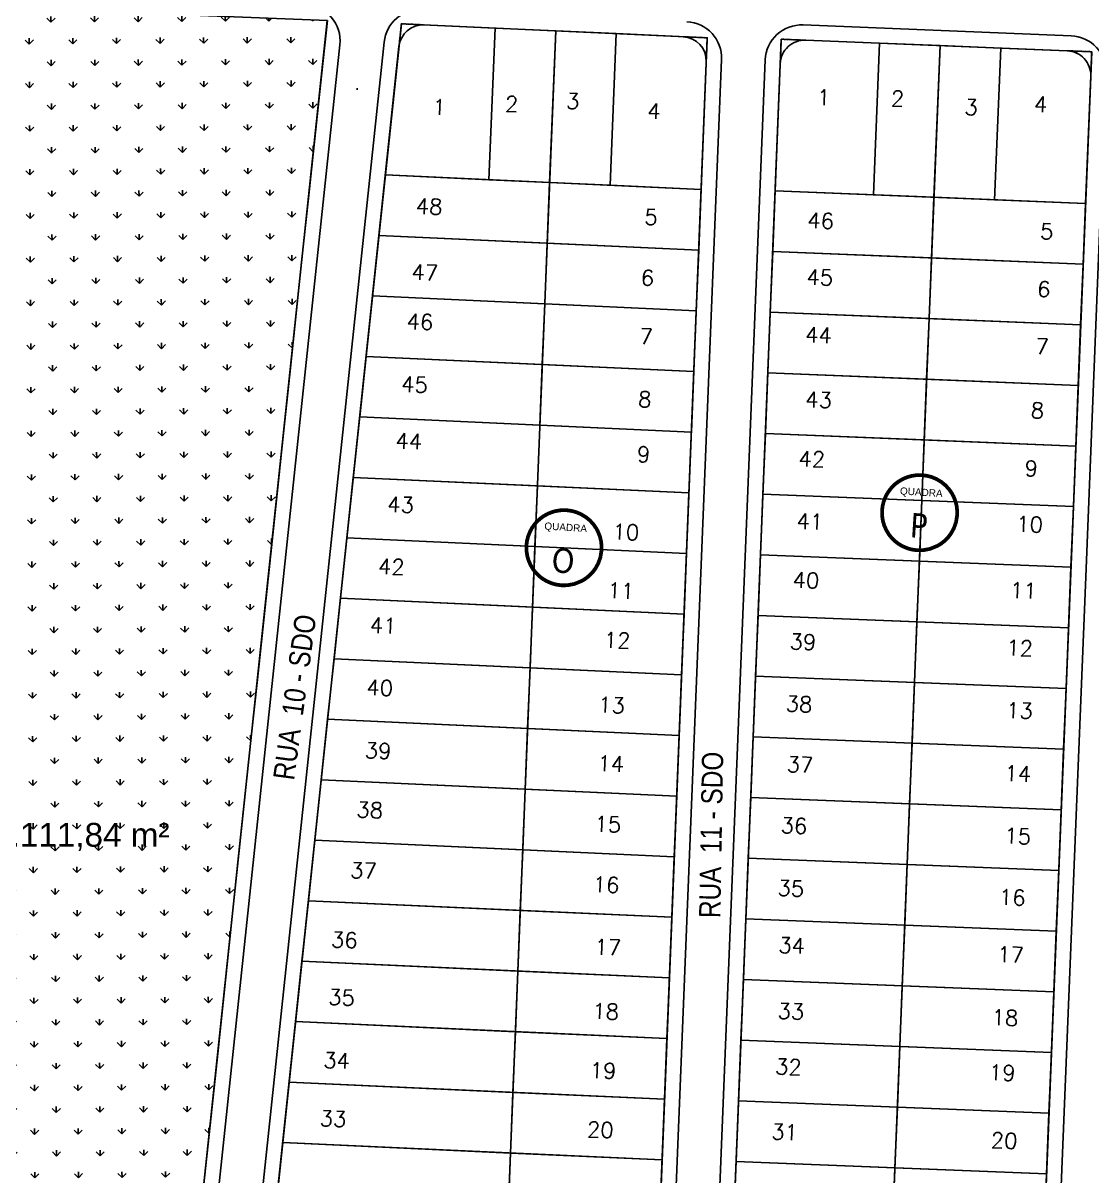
# Model space of a CAD drawing. Header units: millimetres. Extents: x 1794 to 8081, y 409 to 2272.
# Drawn here: x 7517.2 to 7693.3, y 563.1 to 753 of the extents above; entities that cross this region are included whole.
import ezdxf
from ezdxf.enums import TextEntityAlignment as Align

# ---------------------------------------------------------------- set-up
doc = ezdxf.new("R2010")
doc.units = ezdxf.units.MM
doc.linetypes.add('HIDDEN', pattern=[0.375, 0.25, -0.125])
for name, color, linetype in [('03 - CALÇADA', 1, 'Continuous'), ('BOUNDARY A.VERDES', 102, 'Continuous'), ('BOUNDARY LOTES', 2, 'Continuous'), ('boundary quadras', 232, 'Continuous'), ('COTAS', 8, 'Continuous'), ('CURVA_ESQ', 4, 'Continuous'), ('IND_QDª', 6, 'Continuous'), ('LOTE', 2, 'Continuous'), ('NºLOTES', 9, 'Continuous'), ('PROJEÇÃO', 8, 'HIDDEN'), ('QDª', 4, 'Continuous'), ('Texto', 2, 'Continuous'), ('texto - ruas', 2, 'Continuous')]:
    doc.layers.add(name, color=color, linetype=linetype)
doc.layers.add('Hach Verde', color=7, linetype='Continuous', true_color=0xb5b2b0)
doc.styles.add('arcad1', font='romans.shx')
doc.styles.add('ARIAL', font='arial.ttf', dxfattribs={"height": 0.25})
doc.styles.add('style1', font='tahoma.ttf')
doc.styles.add('T', font='ARIALN.TTF')

# ---------------------------------------------------------------- blocks, each defined once
blk = doc.blocks.new('NUM_quadra-flat-5-flat-1')
at = {"color": 6, "const_width": 0.6200787401574827}
blk.add_lwpolyline([(0.01071268587020313, 6.200778147772326), (-0.631977202600865, 6.168498132845798), (-1.383866449183188, 6.04439228130957), (-2.018592158466163, 5.863023972090446), (-2.663769383399085, 5.599472928016894), (-3.39683548161247, 5.187607648077005), (-3.952494647784079, 4.777818587888191), (-4.427402978863938, 4.341413049028347), (-4.779366004743679, 3.950623367549269), (-5.257340496805227, 3.287877020233623), (-5.569716490608698, 2.725439893625548), (-5.900104694803304, 1.907492854477937), (-6.088770315656802, 1.173303218569458), (-6.186229329408889, 0.4246540750870054), (-6.180117820449595, -0.5058736254138694), (-6.06014424897603, -1.313170240728255), (-5.854999547777879, -2.041750399792477), (-5.517226543596735, -2.830190040643174), (-5.050049490539095, -3.598161272460516), (-4.601724205705978, -4.156188005149488), (-4.106296212971756, -4.646299152105939), (-3.596746297188474, -5.051057361898643), (-2.956460970913213, -5.450605739456591), (-2.05047510822169, -5.851949780209338), (-1.355291189125637, -6.050863590613062), (-0.4246540750873464, -6.186229329409116), (0.5372538984174753, -6.177468951614742), (1.695261835731799, -5.964549581304482), (2.947973867342625, -5.455200681642509), (3.503650393421594, -5.11607254837179), (4.050997047915189, -4.694591283308341), (4.740847166429376, -3.996765260067605), (5.161160154262689, -3.436886710612271), (5.632272153427039, -2.59369905525989), (5.988057053472403, -1.610259955377728), (6.186229329408889, -0.4246540750870054), (6.197168355697613, 0.2118224980322339), (6.111430220301372, 1.048897069267127), (5.937098517651066, 1.789029231521226), (5.594950744621201, 2.673254676380225), (5.303168174273196, 3.213436122736198), (4.839578411741059, 3.876628070390439), (4.300302890671446, 4.467343667999444), (3.646433568190332, 5.015305238199062), (2.809459235581926, 5.527811791580348), (2.057078785757767, 5.849631720776415), (1.245719491992531, 6.074368061518726), (0.4246540750873464, 6.186229329409116)], close=True, dxfattribs=at)
at = {"layer": 'IND_QDª'}
blk.add_circle((0, 0), 6.200787401574827, dxfattribs=at)
at = {"color": 3, "insert": (-3.173819063989868, 4.212126613476244), "char_height": 1.178149606299217, "width": 8.256348425196881, "attachment_point": 1, "rotation": 356.07308818196543, "style": 'style1'}
blk.add_mtext('\\fArial|b0|i0|c0|p34;QUADRA', dxfattribs=at)
at = {"color": 3, "style": 'style1'}
blk.add_attdef('00', text='', height=4.030511811023637, rotation=356.0730881819654, dxfattribs=at).set_placement((-0.2833777265868775, -4.128159144955021), align=Align.CENTER)
blk = doc.blocks.new('NUM_quadra-flat-13')
at = {"color": 6, "const_width": 0.6200787401574827}
blk.add_lwpolyline([(0.01071268587020313, 6.200778147772326), (-0.631977202600865, 6.168498132845798), (-1.383866449183188, 6.04439228130957), (-2.018592158466163, 5.863023972090446), (-2.663769383399085, 5.599472928016894), (-3.39683548161247, 5.187607648077005), (-3.952494647784079, 4.777818587888191), (-4.427402978863938, 4.341413049028347), (-4.779366004743679, 3.950623367549269), (-5.257340496805227, 3.287877020233623), (-5.569716490608698, 2.725439893625548), (-5.900104694803304, 1.907492854477937), (-6.088770315656802, 1.173303218569458), (-6.186229329408889, 0.4246540750870054), (-6.180117820449595, -0.5058736254138694), (-6.06014424897603, -1.313170240728255), (-5.854999547777879, -2.041750399792477), (-5.517226543596735, -2.830190040643174), (-5.050049490539095, -3.598161272460516), (-4.601724205705978, -4.156188005149488), (-4.106296212971756, -4.646299152105939), (-3.596746297188474, -5.051057361898643), (-2.956460970913213, -5.450605739456591), (-2.05047510822169, -5.851949780209338), (-1.355291189125637, -6.050863590613062), (-0.4246540750873464, -6.186229329409116), (0.5372538984174753, -6.177468951614742), (1.695261835731799, -5.964549581304482), (2.947973867342625, -5.455200681642509), (3.503650393421594, -5.11607254837179), (4.050997047915189, -4.694591283308341), (4.740847166429376, -3.996765260067605), (5.161160154262689, -3.436886710612271), (5.632272153427039, -2.59369905525989), (5.988057053472403, -1.610259955377728), (6.186229329408889, -0.4246540750870054), (6.197168355697613, 0.2118224980322339), (6.111430220301372, 1.048897069267127), (5.937098517651066, 1.789029231521226), (5.594950744621201, 2.673254676380225), (5.303168174273196, 3.213436122736198), (4.839578411741059, 3.876628070390439), (4.300302890671446, 4.467343667999444), (3.646433568190332, 5.015305238199062), (2.809459235581926, 5.527811791580348), (2.057078785757767, 5.849631720776415), (1.245719491992531, 6.074368061518726), (0.4246540750873464, 6.186229329409116)], close=True, dxfattribs=at)
at = {"layer": 'IND_QDª'}
blk.add_circle((0, 0), 6.200787401574827, dxfattribs=at)
at = {"color": 3, "insert": (-3.173819063989868, 4.212126613476244), "char_height": 1.178149606299217, "width": 8.256348425196881, "attachment_point": 1, "rotation": 356.07308818196543, "style": 'style1'}
blk.add_mtext('\\fArial|b0|i0|c0|p34;QUADRA', dxfattribs=at)
at = {"color": 3, "style": 'style1'}
blk.add_attdef('00', text='', height=4.030511811023637, rotation=356.0730881819654, dxfattribs=at).set_placement((-0.2833777265868775, -4.128159144955021), align=Align.CENTER)

msp = doc.modelspace()

# ---------------------------------------------------------------- hatches: boundary and pattern name
at = {"layer": 'Hach Verde', "ltscale": 12}
h = msp.add_hatch(dxfattribs=at)
h.set_pattern_fill('GRASS', color=256, scale=0.2, angle=360.2812192389328, style=0)
h.set_pattern_definition([(90.28121923893278, (2184.060122688269, -16.60154369060433), (-3.609687412766069, 3.57442605212616), [0.9525000000000001, -6.2317]), (45.28121923893283, (2184.060122688269, -16.60154369060433), (-3.609689873181567, 3.574428488507001), [0.9525, -4.1275]), (135.2812192389328, (2184.060122688269, -16.60154369060433), (-3.574428488507001, -3.609689873181567), [0.9525, -4.1275])])
h.paths.add_polyline_path([(7549.159994227352, 582.2368052941272), (7550.271421237304, 592.7117814573646), (7551.77482894854, 606.8810969390095), (7552.611436984732, 614.7659595153289), (7554.853393109844, 635.8959453437517), (7555.808491839988, 644.8975588930091), (7558.113639750475, 666.6231145965237), (7559.999398341127, 684.3960102611384), (7561.252161201978, 696.203048409491), (7563.100820094935, 713.6262868806746), (7564.220815024316, 724.1820139623158), (7566.191972258331, 742.7597746748304), (7567.334775152555, 753.4343207203281), (7546.363966875598, 754.2655003585976), (7539.340508258135, 754.5478937432797), (7526.106133782284, 755.0800104689481), (7510.884877838688, 755.6920140727486), (7480.562509661887, 756.9111906419314), (7475.427898878127, 629.4527287523254), (7474.062051787544, 595.5477695112543), (7473.511704747279, 581.8862885905417), (7471.348088192107, 528.1779843285465), (7470.811623343966, 514.8611065200655), (7501.698275603901, 513.616850661889), (7528.01350199285, 512.5567527814999), (7541.708192079731, 512.0050679234976), (7542.818604943373, 522.4704859616393), (7543.332560125896, 527.314410247892), (7546.115972481614, 553.547512212808), (7547.473668195936, 566.343521412796)])

# ---------------------------------------------------------------- linework, layer by layer
at = {"layer": '03 - CALÇADA'}
for p, q in [((7689.901636883441, 750.9413859617068), (7645.748077808789, 752.7200936077772)), ((7569.426507415767, 749.454221735479), (7544.55154013803, 515.0126552064746)), ((7576.713448788524, 749.8927247216177), (7551.844118935446, 515.5042897868764)), ((7622.850179964987, 512.2511338067009), (7632.307758967233, 747.0203349744968)), ((7630.044344814404, 511.9613198869772), (7639.511428833831, 746.966467832395))]:
    msp.add_line(p, q, dxfattribs=at)
at = {"layer": '03 - CALÇADA', "linetype": 'Continuous'}
for p, q in [((7692.371685839783, 663.1952188965322), (7695.655262658825, 744.7047369867462)), ((7686.188178639327, 509.6995890413098), (7692.371685839783, 663.1952188965322))]:
    msp.add_line(p, q, dxfattribs=at)
at = {"layer": '03 - CALÇADA'}
for centre, start, end in [((7563.459998478475, 750.0872865830436), 353.9434028206134, 87.6975391315024), ((7582.679957725814, 749.2596598740531), 87.37842319517402, 173.9434028206134), ((7626.312621592061, 747.2618465742846), 357.6931108746463, 87.37842319517402), ((7645.506566209001, 746.7249562326067), 87.69311087462178, 177.6931108746463), ((7689.660125283653, 744.9462485865358), 357.6931108746202, 87.69311087462178)]:
    msp.add_arc(centre, 6, start, end, dxfattribs=at)
at = {"layer": 'BOUNDARY A.VERDES'}
msp.add_lwpolyline([(7501.709700710643, 513.6283884761835), (7528.024927099593, 512.5682905957945), (7541.719617186473, 512.0166057377917), (7542.830030050115, 522.4820237759338), (7543.343985232638, 527.3259480621866), (7546.127397588357, 553.5590500271026), (7547.485093302678, 566.3550592270901), (7549.171419334093, 582.2483431084218), (7550.282846344046, 592.7233192716587), (7551.786254055282, 606.8926347533036), (7552.622862091473, 614.777497329623), (7554.864818216586, 635.9074831580463), (7555.819916946731, 644.9090967073037), (7558.125064857218, 666.6346524108178), (7560.010823447869, 684.4075480754325), (7561.263586308721, 696.2145862237851), (7563.112245201678, 713.6378246949691), (7564.232240131058, 724.1935517766103), (7566.203397365073, 742.771312489125), (7567.346200259298, 753.4458585346226), (7546.37539198234, 754.2770381728922), (7539.351933364877, 754.5594315575743), (7526.117558889028, 755.0915482832427), (7510.896302945433, 755.7035518870432)], dxfattribs=at)
at = {"layer": 'BOUNDARY LOTES'}
for points in [[(7594.985998264053, 752.1998688034444), (7579.547280405383, 752.9067629771291), (7576.904762639083, 728.0015641965572), (7593.979684753537, 727.21975296914)], [(7604.975683095637, 751.7424700693625), (7594.985998264053, 752.1998688034444), (7593.979684753537, 727.2197529691396), (7603.969369585121, 726.7623542350586)], [(7614.965367927217, 751.2850713352811), (7604.975683095637, 751.7424700693625), (7603.969369585119, 726.7623542350582), (7613.959054416701, 726.3049555009763)], [(7629.949895174589, 750.5989732341584), (7614.965367927219, 751.2850713352807), (7613.959054416703, 726.3049555009763), (7628.943581664073, 725.6188573998545)], [(7658.326535830557, 749.7113479542738), (7642.150284506698, 750.3630014679986), (7641.143986174245, 725.3832624047889), (7657.320237498106, 724.7316088910623)], [(7668.318431455839, 749.3088286212931), (7658.326535830557, 749.7113479542734), (7657.320237498106, 724.7316088910623), (7667.312133123381, 724.3290895580819)], [(7678.310327081123, 748.9063092883132), (7668.318431455839, 749.3088286212931), (7667.312133123381, 724.3290895580819), (7677.304028748674, 723.9265702251016)], [(7693.298299160283, 748.3057236007933), (7678.310327081127, 748.9063092883132), (7677.304028748674, 723.9265702251021), (7692.28448570061, 723.3230887871275)], [(7603.969369585121, 726.7623542350577), (7576.904762639083, 728.0015641965567), (7575.847755532563, 718.0394846843285), (7603.566844180915, 716.7703079013365)], [(7628.943581664073, 725.6188573998545), (7603.969369585121, 726.7623542350582), (7603.566844180915, 716.770307901337), (7628.541056259867, 715.6268110661324)], [(7667.312133123382, 724.3290895580824), (7641.143986174245, 725.383262404788), (7640.741466841265, 715.3913667795039), (7666.909613790395, 714.3371939327978)], [(7692.28448570061, 723.3230887871275), (7667.312133123382, 724.3290895580824), (7666.909613790399, 714.3371939327988), (7691.88230645189, 713.3311794616914)], [(7603.566844180915, 716.7703079013365), (7575.847755532563, 718.0394846843285), (7574.79074842604, 708.0774051720994), (7603.164318776709, 706.7782615676149)], [(7628.541056259867, 715.6268110661329), (7603.566844180915, 716.7703079013365), (7603.164318776709, 706.7782615676144), (7628.138530855661, 705.6347647324108)], [(7666.909613790399, 714.3371939327978), (7640.741466841265, 715.3913667795039), (7640.338947508283, 705.3994711542198), (7666.507094457414, 704.3452983075138)], [(7691.88230645189, 713.3311794616914), (7666.909613790397, 714.3371939327988), (7666.507094457414, 704.3452983075138), (7691.48012720317, 703.3392701362552)], [(7603.164318776709, 706.7782615676149), (7574.79074842604, 708.0774051720994), (7573.733741319521, 698.1153256598702), (7602.761793372502, 696.7862152338928)], [(7628.138530855661, 705.6347647324108), (7603.164318776709, 706.7782615676144), (7602.761793372502, 696.7862152338928), (7627.736005451453, 695.6427183986887)], [(7666.507094457415, 704.3452983075138), (7640.338947508285, 705.3994711542198), (7639.936428175305, 695.4075755289352), (7666.104575124432, 694.3534026822297)], [(7691.48012720317, 703.3392701362543), (7666.507094457415, 704.3452983075138), (7666.104575124432, 694.3534026822297), (7691.077947954448, 693.3473608108186)], [(7602.761793372502, 696.7862152338928), (7573.733741319521, 698.1153256598702), (7572.676734213002, 688.1532461476415), (7602.359267968296, 686.7941689001707)], [(7627.736005451455, 695.6427183986887), (7602.761793372502, 696.7862152338928), (7602.359267968296, 686.7941689001707), (7627.333480047248, 685.6506720649675)], [(7666.10457512443, 694.3534026822297), (7639.936428175305, 695.4075755289352), (7639.533908842325, 685.4156799036512), (7665.702055791447, 684.3615070569456)], [(7691.07794795445, 693.3473608108181), (7666.104575124432, 694.3534026822297), (7665.702055791447, 684.3615070569456), (7690.67576870573, 683.3554514853824)], [(7665.702055791447, 684.3615070569456), (7639.533908842325, 685.4156799036507), (7639.131389509344, 675.4237842783666), (7665.299536458465, 674.3696114316615)], [(7690.67576870573, 683.3554514853824), (7665.702055791448, 684.3615070569456), (7665.299536458465, 674.3696114316615), (7690.27358945701, 673.3635421599454)], [(7601.95674256409, 676.8021225664495), (7571.61972710648, 678.1911666354129), (7570.562719999961, 668.2290871231842), (7601.554217159882, 666.8100762327274)], [(7626.930954643042, 675.6586257312463), (7601.95674256409, 676.8021225664495), (7601.554217159882, 666.8100762327274), (7626.528429238836, 665.6665793975242)], [(7665.299536458465, 674.369611431661), (7639.131389509344, 675.4237842783666), (7638.728870176364, 665.4318886530825), (7664.897017125481, 664.3777158063774)], [(7690.273589457011, 673.3635421599458), (7665.299536458463, 674.369611431661), (7664.897017125481, 664.377715806377), (7689.871410208289, 663.3716328345092)], [(7601.554217159884, 666.8100762327283), (7570.562719999963, 668.2290871231842), (7569.505712893443, 658.2670076109555), (7601.151691755677, 656.8180298990062)], [(7626.528429238836, 665.6665793975242), (7601.554217159884, 666.8100762327283), (7601.151691755677, 656.8180298990062), (7626.12590383463, 655.6745330638021)], [(7664.897017125481, 664.3777158063774), (7638.728870176365, 665.4318886530825), (7638.326350843386, 655.439993027798), (7664.494497792498, 654.3858201810924)], [(7689.871410208289, 663.3716328345092), (7664.897017125481, 664.377715806377), (7664.494497792498, 654.3858201810924), (7689.469230959568, 653.3797235090726)], [(7601.151691755677, 656.8180298990062), (7569.505712893441, 658.267007610955), (7568.44870578692, 648.3049280987268), (7600.749166351469, 646.825983565285)], [(7626.12590383463, 655.6745330638021), (7601.151691755677, 656.8180298990062), (7600.749166351467, 646.8259835652841), (7625.723378430424, 645.6824867300809)], [(7664.494497792496, 654.3858201810924), (7638.326350843384, 655.439993027798), (7637.923831510402, 645.4480974025139), (7664.091978459514, 644.3939245558083)], [(7689.469230959568, 653.3797235090726), (7664.494497792496, 654.3858201810924), (7664.091978459513, 644.3939245558092), (7689.067051710849, 643.3878141836369)], [(7600.749166351471, 646.8259835652841), (7568.44870578692, 648.3049280987268), (7567.391698680401, 638.3428485864977), (7600.346640947263, 636.8339372315629)], [(7625.723378430424, 645.6824867300809), (7600.749166351471, 646.825983565285), (7600.346640947265, 636.8339372315629), (7625.320853026217, 635.6904403963588)], [(7664.091978459514, 644.3939245558083), (7637.923831510402, 645.4480974025139), (7637.521312177422, 635.4562017772294), (7663.689459126531, 634.4020289305242)], [(7689.067051710849, 643.3878141836365), (7664.091978459514, 644.3939245558092), (7663.689459126531, 634.4020289305242), (7688.664872462127, 633.3959048581999)], [(7600.346640947265, 636.8339372315629), (7567.391698680401, 638.3428485864977), (7566.334691573881, 628.3807690742685), (7599.944115543057, 626.8418908978408)], [(7625.320853026217, 635.6904403963588), (7600.346640947265, 636.8339372315629), (7599.944115543059, 626.8418908978408), (7624.918327622011, 625.6983940626376)], [(7663.689459126531, 634.4020289305242), (7637.521312177422, 635.4562017772294), (7637.118792844444, 625.4643061519444), (7663.286939793546, 624.4101333052397)], [(7688.664872462127, 633.3959048581999), (7663.689459126531, 634.4020289305242), (7663.286939793546, 624.4101333052397), (7688.262693213409, 623.4039955327632)], [(7599.944115543057, 626.8418908978408), (7566.334691573881, 628.3807690742685), (7565.27768446736, 618.4186895620403), (7599.541590138852, 616.8498445641196)], [(7624.918327622009, 625.6983940626376), (7599.944115543057, 626.8418908978408), (7599.541590138851, 616.8498445641196), (7624.515802217805, 615.7063477289155)], [(7663.286939793546, 624.4101333052402), (7637.118792844442, 625.4643061519453), (7636.716273511463, 615.4724105266603), (7662.884420460562, 614.4182376799561)], [(7688.262693213409, 623.4039955327632), (7663.286939793546, 624.4101333052402), (7662.88442046056, 614.4182376799556), (7687.860513964687, 613.4120862073271)], [(7599.541590138852, 616.8498445641196), (7565.27768446736, 618.4186895620403), (7564.220677360839, 608.4566100498112), (7599.139064734644, 606.8577982303975)], [(7624.515802217803, 615.706347728916), (7599.541590138851, 616.8498445641196), (7599.139064734644, 606.8577982303975), (7624.113276813599, 605.7143013951938)], [(7662.884420460562, 614.4182376799561), (7636.716273511463, 615.4724105266603), (7636.313754178483, 605.4805149013757), (7662.481901127579, 604.4263420546715)], [(7687.860513964689, 613.4120862073271), (7662.884420460564, 614.4182376799561), (7662.48190112758, 604.4263420546715), (7687.458334715969, 603.4201768818909)], [(7599.139064734644, 606.8577982303975), (7564.220677360839, 608.4566100498112), (7563.163670254319, 598.4945305375825), (7598.736539330438, 596.8657518966759)], [(7624.113276813599, 605.7143013951938), (7599.139064734646, 606.8577982303975), (7598.73653933044, 596.8657518966759), (7623.710751409392, 595.7222550614722)], [(7662.481901127577, 604.4263420546715), (7636.313754178483, 605.4805149013762), (7635.911234845503, 595.4886192760916), (7662.079381794597, 594.4344464293874)], [(7687.458334715969, 603.4201768818909), (7662.481901127579, 604.4263420546715), (7662.079381794595, 594.4344464293874), (7687.056155467247, 593.4282675564543)], [(7598.73653933044, 596.8657518966759), (7563.163670254319, 598.4945305375825), (7562.106663147798, 588.5324510253533), (7598.334013926232, 586.8737055629542)], [(7623.710751409392, 595.7222550614722), (7598.736539330438, 596.8657518966759), (7598.334013926232, 586.8737055629542), (7623.308226005186, 585.7302087277506)], [(7662.079381794595, 594.4344464293874), (7635.911234845503, 595.4886192760916), (7635.508715512523, 585.4967236508071), (7661.676862461612, 584.4425508041029)], [(7687.056155467247, 593.4282675564543), (7662.079381794597, 594.4344464293879), (7661.676862461613, 584.4425508041029), (7686.653976218528, 583.4363582310177)], [(7598.334013926232, 586.8737055629542), (7562.1066631478, 588.5324510253538), (7561.04965604128, 578.5703715131247), (7597.931488522026, 576.8816592292326)], [(7623.308226005184, 585.7302087277506), (7598.334013926232, 586.8737055629542), (7597.931488522024, 576.8816592292321), (7622.90570060098, 575.7381623940289)], [(7661.67686246161, 584.4425508041029), (7635.508715512523, 585.4967236508071), (7635.106196179541, 575.504828025523), (7661.27434312863, 574.4506551788188)], [(7686.653976218528, 583.4363582310177), (7661.676862461612, 584.4425508041029), (7661.274343128628, 574.4506551788188), (7686.251796969806, 573.4444489055811)], [(7597.931488522026, 576.8816592292321), (7561.04965604128, 578.5703715131242), (7559.992648934761, 568.608292000896), (7597.528963117818, 566.8896128955109)], [(7622.90570060098, 575.7381623940284), (7597.931488522024, 576.8816592292326), (7597.528963117818, 566.8896128955109), (7622.503175196774, 565.7461160603073)], [(7661.27434312863, 574.4506551788188), (7635.106196179543, 575.504828025523), (7634.703676846563, 565.5129324002385), (7660.871823795646, 564.4587595535347)], [(7686.251796969806, 573.4444489055811), (7661.27434312863, 574.4506551788188), (7660.871823795646, 564.4587595535347), (7685.849617721088, 563.452539580145)], [(7597.528963117818, 566.8896128955109), (7559.992648934757, 568.6082920008955), (7558.935641828238, 558.6462124886668), (7597.126437713615, 556.8975665617893)], [(7622.503175196774, 565.7461160603073), (7597.528963117818, 566.8896128955109), (7597.126437713615, 556.8975665617893), (7622.100649792565, 555.7540697265856)], [(7660.871823795645, 564.4587595535343), (7634.703676846563, 565.5129324002389), (7634.301157513583, 555.5210367749544), (7660.469304462663, 554.4668639282502)], [(7685.849617721088, 563.452539580145), (7660.871823795646, 564.4587595535347), (7660.469304462663, 554.4668639282502), (7685.447438472366, 553.4606302547088)]]:
    msp.add_lwpolyline(points, close=True, dxfattribs=at)
at = {"layer": 'boundary quadras'}
for points in [[(7553.935881738472, 511.5244786336432), (7620.211324292123, 508.8546001710945), (7629.949895174589, 750.5989732341584), (7579.547280405382, 752.9067629771296)], [(7632.401436954185, 508.3635265848845), (7683.549322966458, 506.3030554057057), (7693.298299160281, 748.3057236007933), (7642.150284506698, 750.3630014679982)]]:
    msp.add_lwpolyline(points, close=True, dxfattribs=at)
at = {"layer": 'COTAS'}
msp.add_arc((7568.283415952949, 742.471895286558), 4, 353.9434028206134, 357.6931108748321, dxfattribs=at)
at = {"layer": 'CURVA_ESQ', "linetype": 'Continuous'}
for centre, start, end in [((7583.127483057303, 748.7386451450423), 87.37842319517402, 173.9434028206134), ((7625.793011080273, 746.7851141943027), 357.6931108746463, 87.37842319517402), ((7645.986035023617, 746.2052354846935), 87.69311087462178, 177.6931108746463), ((7689.13995702794, 744.4556711098692), 357.6931108746202, 87.89819246498435), ((7689.140404535742, 744.466779771921), 357.6931108746202, 87.69311087462178)]:
    msp.add_arc(centre, 4, start, end, dxfattribs=at)
at = {"layer": 'LOTE'}
for p, q in [((7593.979684753537, 727.2197529691396), (7594.985998264053, 752.1998688034439)), ((7595.231585228915, 509.8608985035569), (7604.975683095637, 751.7424700693625)), ((7613.959054416701, 726.3049555009763), (7614.965367927217, 751.2850713352807)), ((7658.326535830555, 749.7113479542734), (7657.320237498104, 724.7316088910623)), ((7658.569583903248, 507.309353738169), (7668.318431455839, 749.3088286212931)), ((7678.310327081123, 748.9063092883132), (7677.304028748674, 723.9265702251021)), ((7576.904762639083, 728.0015641965572), (7628.943581664073, 725.618857399854)), ((7692.291872186589, 723.3227912256318), (7641.143986174245, 725.3832624047884)), ((7575.84775553256, 718.039484684328), (7628.541056259867, 715.6268110661324)), ((7691.889352853607, 713.3308956003477), (7640.741466841265, 715.3913667795039)), ((7574.79074842604, 708.0774051720994), (7628.138530855661, 705.6347647324108)), ((7691.486833520624, 703.3389999750632), (7640.338947508285, 705.3994711542198)), ((7573.733741319521, 698.1153256598707), (7627.736005451455, 695.6427183986891)), ((7691.08431418764, 693.3471043497791), (7639.936428175305, 695.4075755289352)), ((7572.676734213002, 688.1532461476415), (7627.333480047248, 685.6506720649675)), ((7690.681794854657, 683.355208724495), (7639.533908842325, 685.4156799036512)), ((7571.61972710648, 678.1911666354129), (7626.930954643042, 675.6586257312458)), ((7690.279275521673, 673.3633130992105), (7639.131389509344, 675.4237842783666)), ((7570.562719999961, 668.2290871231842), (7626.528429238836, 665.6665793975242)), ((7689.87675618869, 663.3714174739264), (7638.728870176364, 665.4318886530825)), ((7569.50571289344, 658.267007610955), (7626.12590383463, 655.6745330638021)), ((7689.474236855706, 653.3795218486423), (7638.326350843384, 655.439993027798)), ((7568.44870578692, 648.3049280987264), (7625.723378430424, 645.6824867300809)), ((7689.071717522723, 643.3876262233578), (7637.923831510402, 645.4480974025134)), ((7567.391698680401, 638.3428485864977), (7625.320853026217, 635.6904403963592)), ((7688.669198189739, 633.3957305980737), (7637.521312177422, 635.4562017772294)), ((7566.334691573879, 628.3807690742685), (7624.918327622011, 625.6983940626371)), ((7688.266678856756, 623.4038349727896), (7637.118792844442, 625.4643061519448)), ((7565.277684467358, 618.4186895620398), (7624.515802217805, 615.706347728916)), ((7687.864159523772, 613.4119393475055), (7636.716273511463, 615.4724105266603)), ((7564.220677360839, 608.4566100498112), (7624.113276813599, 605.7143013951943)), ((7687.461640190789, 603.420043722221), (7636.313754178483, 605.4805149013762)), ((7563.163670254319, 598.494530537582), (7623.71075140939, 595.7222550614722)), ((7687.059120857805, 593.4281480969369), (7635.911234845503, 595.4886192760916)), ((7562.106663147798, 588.5324510253533), (7623.308226005186, 585.7302087277506)), ((7686.656601524822, 583.4362524716523), (7635.508715512523, 585.4967236508071)), ((7561.049656041278, 578.5703715131247), (7622.90570060098, 575.7381623940289)), ((7686.254082191838, 573.4443568463682), (7635.106196179543, 575.504828025523)), ((7559.992648934759, 568.6082920008955), (7622.503175196772, 565.7461160603073)), ((7685.851562858855, 563.4524612210841), (7634.703676846563, 565.5129324002385))]:
    msp.add_line(p, q, dxfattribs=at)
at = {"layer": 'PROJEÇÃO', "ltscale": 0.2}
for p, q in [((7579.547280405383, 752.9067629771296), (7579.250907165043, 750.1135047602527)), ((7579.547280405383, 752.9067629771296), (7583.20399863653, 752.7393324407292)), ((7579.258715271394, 750.1870945931435), (7578.864861883639, 746.4751055811541)), ((7625.975967814357, 750.7809278578072), (7629.949895174589, 750.5989732341584)), ((7629.839536598113, 747.859498910406), (7629.949895174589, 750.5989732341584)), ((7641.982606699436, 746.2006693474611), (7642.150284506694, 750.3630014679986)), ((7646.14704275681, 750.2019937348075), (7642.150284506694, 750.3630014679986)), ((7689.301412268934, 748.463538022035), (7693.298300347976, 748.30575308332)), ((7693.136715278054, 744.2946633766758), (7693.298300347976, 748.30575308332))]:
    msp.add_line(p, q, dxfattribs=at)
at = {"layer": 'PROJEÇÃO'}
msp.add_line((7578.043156373272, 746.2439069015184), (7578.043156373272, 746.2439069015174), dxfattribs=at)
at = {"layer": 'QDª', "linetype": 'Continuous'}
for p, q in [((7567.334775152555, 753.4343207203285), (7542.107102489405, 515.6685768303375)), ((7583.108085083729, 752.7437240445058), (7626.465690867336, 750.7585048576564)), ((7632.555174278107, 512.1798086078736), (7642.150284506698, 750.363001468)), ((7689.301412268934, 748.4635380220345), (7642.150284506698, 750.363001468)), ((7579.149810432443, 749.1606883767511), (7554.386490409915, 515.7713747861169)), ((7620.372332025317, 512.8513584212103), (7629.839536598113, 747.859498910406)), ((7683.709678842069, 510.2836323388217), (7693.137162785854, 744.3057720387276))]:
    msp.add_line(p, q, dxfattribs=at)

# ---------------------------------------------------------------- block references
at = {"layer": 'IND_QDª', "rotation": 0.2812192389280357}
for name, p, values in [('NUM_quadra-flat-13', (7664.944410445461, 672.3665231604539), {'00': 'P'}), ('NUM_quadra-flat-5-flat-1', (7606.343611499154, 666.5907837380462), {'00': 'O'})]:
    msp.add_blockref(name, p, dxfattribs=at).add_auto_attribs(values)

# ---------------------------------------------------------------- texts
at = {"layer": 'NºLOTES', "style": 'arcad1'}
for s, p in [('2', (7597.727907468653, 739.6930390577743)), ('3', (7607.80590078864, 740.1649782099992)), ('1', (7649.134000342699, 740.7848482875931)), ('2', (7661.314941644913, 740.5864299505981)), ('4', (7684.899141436495, 739.6488103093004)), ('1', (7585.772496720791, 739.1735373861231)), ('4', (7621.187112859126, 738.5378799196171)), ('3', (7673.436724727405, 739.1627159520024)), ('48', (7584.125609447708, 722.8182997814381)), ('5', (7620.69116362055, 721.0761501844884)), ('46', (7648.645608379958, 720.4694489321885)), ('5', (7685.903436303718, 718.7230496894601)), ('47', (7583.40397166192, 711.9532656694407)), ('6', (7620.105629375904, 711.0602583708599)), ('45', (7648.510010183204, 711.1472631737031)), ('6', (7685.412302538641, 709.1927456531819)), ('46', (7582.618984232785, 703.8196050383447)), ('7', (7619.865146601775, 701.4162858779362)), ('44', (7648.305672533782, 701.630209344489)), ('7', (7685.120503940102, 699.7528377317028)), ('45', (7581.724286402515, 693.4828455092077)), ('8', (7619.657701060255, 691.0453977346776)), ('43', (7648.308938501353, 690.9681318700548)), ('8', (7684.361304869698, 689.2122961734865)), ('44', (7580.770250885059, 684.1580415002925)), ('9', (7619.466405592954, 681.9732200264441)), ('42', (7647.187306096716, 681.2056372240384)), ('9', (7683.350630052356, 679.6560442472262)), ('43', (7579.422015325431, 673.6976591728424)), ('10', (7616.545130996093, 669.1841500579947)), ('41', (7646.878402571471, 670.9261540228761)), ('10', (7683.074586627122, 670.4536297380248)), ('42', (7577.907602959666, 663.4665062481911)), ('40', (7646.227014291301, 661.2486938033765)), ('11', (7615.713941219327, 659.5057820369336)), ('11', (7682.041534166551, 659.5469249694313)), ('41', (7576.562046810122, 653.7770207939905)), ('12', (7615.109714473828, 651.3544791326287)), ('39', (7645.7153006079, 651.0916766937628)), ('12', (7681.441821739519, 650.068623287206)), ('40', (7575.98326248902, 643.5359529596687)), ('13', (7614.184436152819, 640.6705846570878)), ('38', (7645.083348714835, 640.8453785566624)), ('13', (7681.410340546035, 639.7702831184804)), ('39', (7575.717765230392, 633.1515889694463)), ('14', (7614.069501448191, 631.0202648526658)), ('37', (7645.239145193219, 630.863690575892)), ('14', (7681.148691118066, 629.396498671985)), ('38', (7574.333334306507, 623.4061846200336)), ('15', (7613.585878465549, 621.043980604494)), ('36', (7644.23944461651, 620.8176624458172)), ('15', (7681.10936755989, 619.0894862587022)), ('37', (7573.310791567253, 613.415270265061)), ('16', (7613.289737109445, 611.0777236434362)), ('35', (7643.726936335462, 610.4857645641566)), ('16', (7680.221035137184, 608.9906766800129)), ('36', (7570.155394869592, 601.9843607493019)), ('17', (7613.560384685758, 600.7895234768455)), ('34', (7643.862729059762, 601.071014385637)), ('17', (7679.947281903999, 599.5651032364988)), ('35', (7569.695169562817, 592.5124091961391)), ('18', (7613.225546066581, 590.2245262805607)), ('33', (7643.73634234566, 590.2356372068932)), ('18', (7679.008888319347, 589.1848625959053)), ('34', (7568.875438498785, 582.1267309717316)), ('19', (7612.786242426356, 580.4713637040688)), ('32', (7643.331580734678, 581.083359850875)), ('19', (7678.56113117985, 580.116215042601)), ('33', (7568.288289938123, 572.5331255529984)), ('20', (7612.333026589801, 570.7162197641303)), ('31', (7642.697395496317, 570.3526439279206)), ('20', (7678.875597807554, 568.9314724298054))]:
    msp.add_text(s, height=2.56, rotation=357.6931108746127, dxfattribs=at).set_placement(p, align=Align.MIDDLE_CENTER)
at = {"layer": 'Texto', "style": 'ARIAL'}
msp.add_text('AV2= 19.111,84 m²', height=3.919999999999999, rotation=359.9740924930532, dxfattribs=at).set_placement((7494.001405513202, 617.3636393019417))
at = {"layer": 'texto - ruas', "linetype": 'Continuous', "style": 'T'}
for s, rotation, p in [('RUA  10 - SDO', 82.29777907906882, (7561.862095879235, 628.1777139116095)), ('RUA  11 - SDO', 88.94419063888981, (7632.090876413736, 605.570412755297))]:
    msp.add_text(s, height=3.5, rotation=rotation, dxfattribs=at).set_placement(p)

doc.saveas('drawing.dxf')
